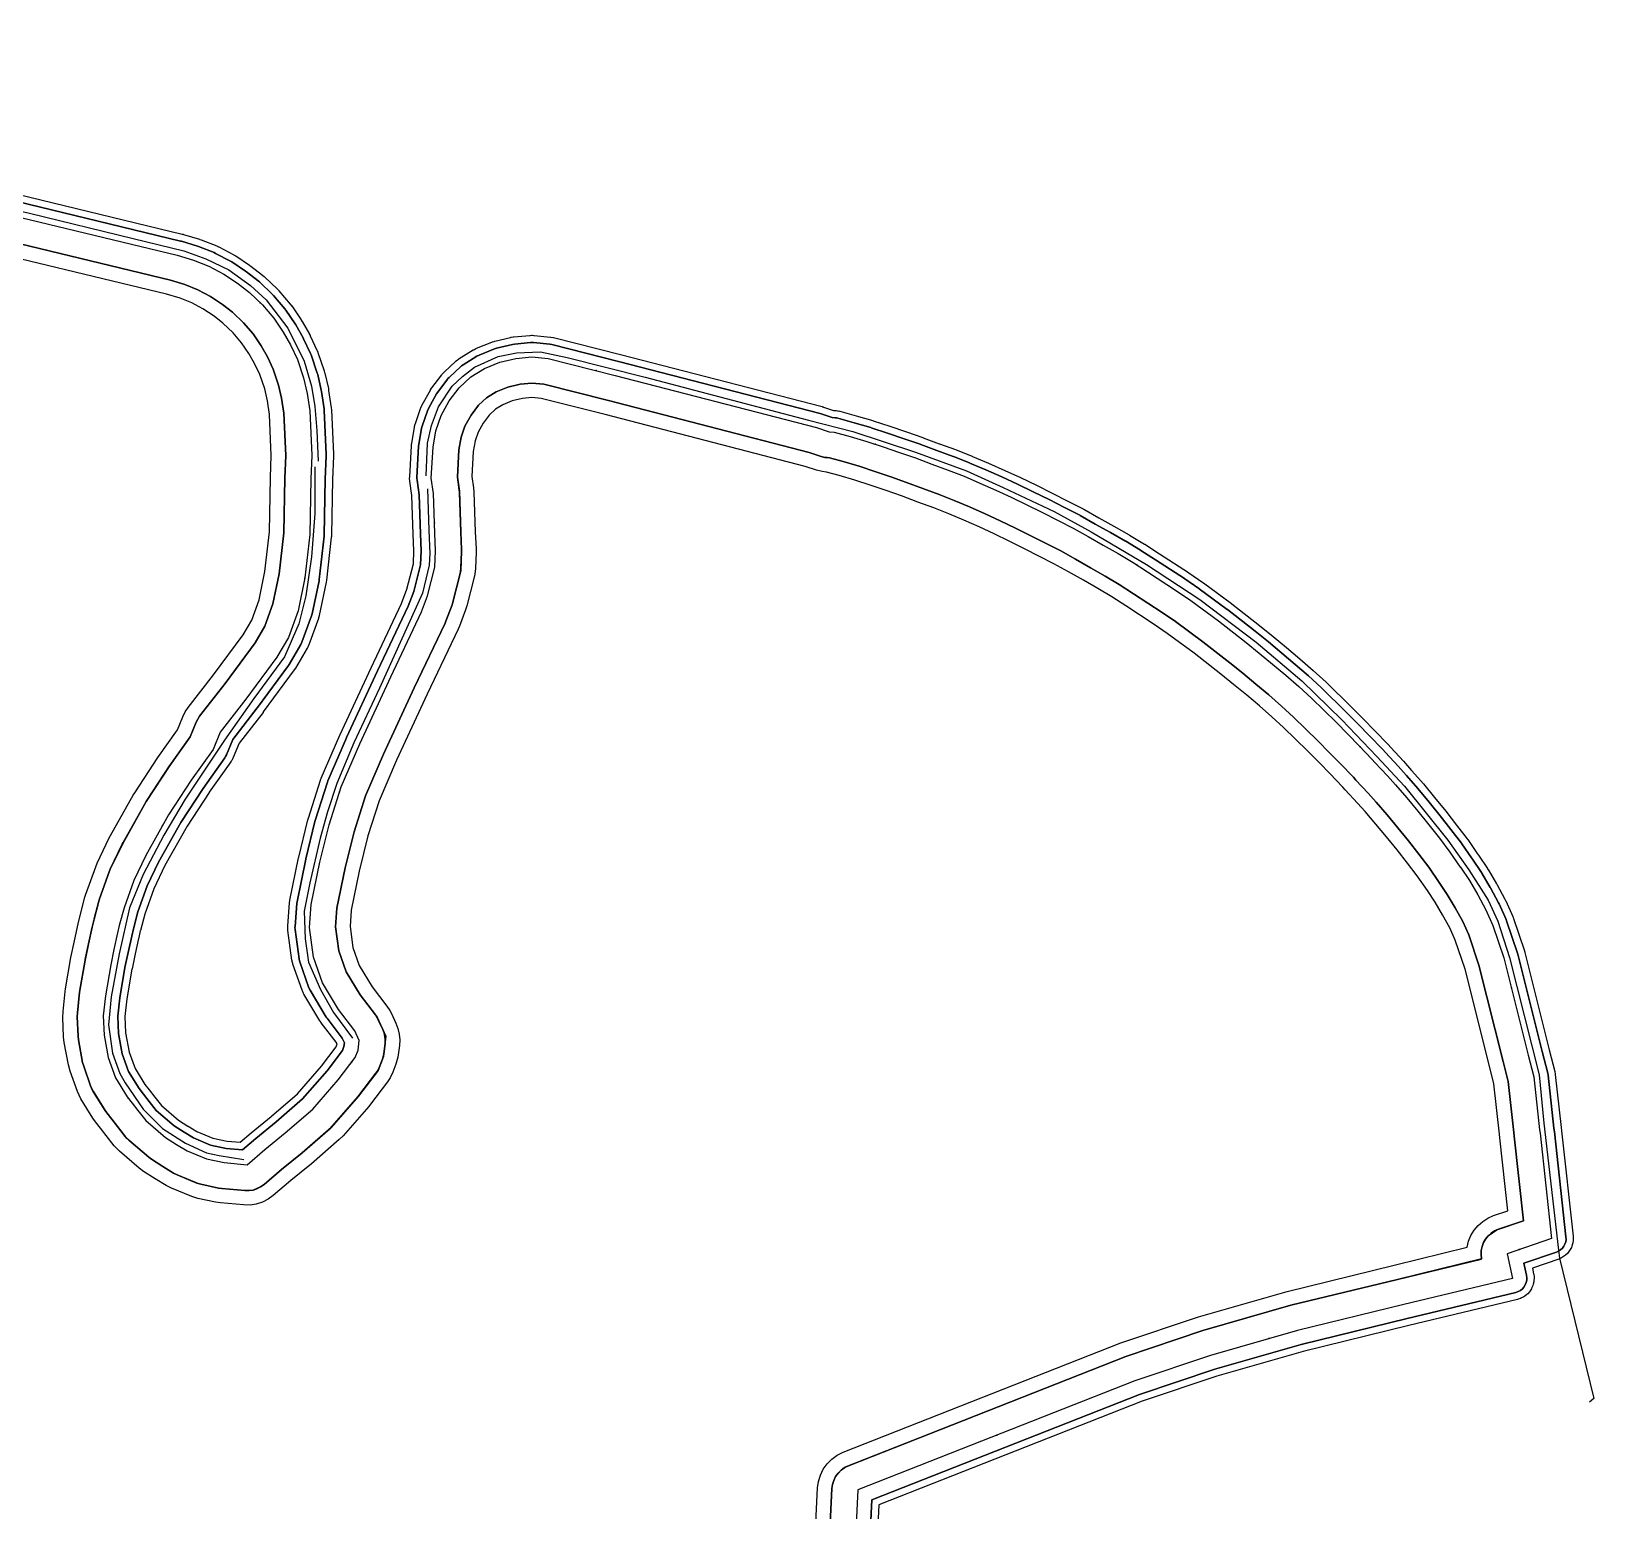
# Model space of a CAD drawing. Header units: inches. Extents: x 87989 to 118156, y 435697 to 451526.
# Drawn here: x 106030 to 106571, y 447984 to 448496 of the extents above; entities that cross this region are included whole.
import ezdxf

# ---------------------------------------------------------------- set-up
doc = ezdxf.new("R2010")
doc.units = ezdxf.units.IN
doc.header["$MEASUREMENT"] = 0
for name, color, linetype, true_color in [('As_waterkering_BWK', 7, 'Continuous', 0x7b8981), ('Beschermingszone_BWK', 7, 'Continuous', 0xcf890d), ('Grens_bebouwingsvrije_zone_BWK', 7, 'Continuous', 0x6789ae), ('Kernzone_BWK', 7, 'Continuous', 0xcb89af), ('Kunstwerken_BWK', 7, 'Continuous', 0xc78952), ('Referentiepunten_BWK', 7, 'Continuous', 0x178980)]:
    doc.layers.add(name, color=color, linetype=linetype, true_color=true_color)

msp = doc.modelspace()

# ---------------------------------------------------------------- linework, layer by layer
at = {"layer": 'As_waterkering_BWK'}
for points in [[(106006.8944, 448436.0666), (106080.2492, 448418.3822), (106085.8549, 448416.6833), (106091.2002, 448414.5814), (106096.3555, 448411.8426), (106101.1873, 448408.6204), (106105.2554, 448405.469), (106109.7952, 448401.122), (106113.7083, 448396.5509), (106116.9737, 448391.7457), (106119.5046, 448387.2728), (106121.861, 448382.2454), (106124.0391, 448375.8846), (106125.2803, 448370.4847), (106126.1467, 448364.4742), (106126.867, 448349.0592), (106126.5264, 448340.9201), (106126.1661, 448321.6234), (106124.469, 448306.6288), (106122.098, 448295.175), (106118.7714, 448286.0473), (106114.7532, 448279.2126), (106104.0438, 448264.6653), (106095.1438, 448253.2081), (106092.697, 448247.2593), (106085.1165, 448236.5765), (106077.2501, 448224.5806), (106069.365, 448210.554), (106065.2231, 448201.8815), (106061.8505, 448192.4432), (106060.2248, 448186.3204), (106059.6204, 448183.7111), (106058.3612, 448178.0127), (106057.2361, 448172.6238), (106055.3924, 448161.9648), (106054.6473, 448155.0492), (106054.9389, 448148.3017), (106056.3699, 448140.5315), (106058.8606, 448133.5058), (106062.9415, 448126.9522), (106064.6708, 448124.7566), (106066.6548, 448122.2377), (106069.3674, 448118.7752), (106076.2445, 448112.8889), (106080.0224, 448110.4477), (106083.6561, 448108.2427), (106090.3519, 448105.4861), (106096.4671, 448104.1748), (106104.5017, 448103.4561)], [(106104.5017, 448103.4561), (106110.6383, 448108.691), (106117.6982, 448114.4655), (106127.1706, 448122.7147), (106136.0321, 448132.8364), (106141.8908, 448140.5609), (106142.8959, 448143.1602), (106143.303, 448146.4808), (106141.727, 448149.8512), (106136.1214, 448157.1798), (106130.5608, 448166.3905), (106127.4294, 448175.3646), (106126.0353, 448185.5624), (106126.6397, 448193.5212), (106129.6555, 448208.2224), (106132.8263, 448221.1319), (106137.0248, 448234.34), (106143.4494, 448249.2233), (106154.1871, 448272.3424), (106164.8838, 448294.8451), (106166.9803, 448300.4734), (106169.5151, 448310.3816), (106169.7387, 448316.055), (106169.4834, 448322.0701), (106168.9782, 448335.837), (106168.242, 448341.1505), (106168.8435, 448351.9296), (106169.8152, 448357.5981), (106171.6082, 448362.8378), (106174.4561, 448367.9084), (106177.8316, 448372.4075), (106181.8799, 448376.1963), (106186.6624, 448379.1502), (106191.9878, 448381.2789), (106197.4751, 448382.6086), (106203.0714, 448383.1189), (106208.7433, 448382.5525), (106231.8557, 448376.75), (106301.6371, 448358.6681), (106306.0077, 448357.2302), (106307.6999, 448357.0905), (106313.2685, 448355.5314), (106318.9774, 448353.88), (106324.6412, 448352.036), (106330.3067, 448350.0944), (106335.905, 448348.1498), (106341.499, 448345.9935), (106347.1926, 448343.9677), (106352.7043, 448341.7999), (106358.19, 448339.4656), (106363.6897, 448337.0263), (106369.0453, 448334.5632), (106374.4477, 448331.9476), (106379.8939, 448329.253), (106385.2374, 448326.5558), (106390.453, 448323.8617), (106395.6649, 448320.9106), (106400.8977, 448317.9903), (106406.11, 448315.0289), (106411.2116, 448311.9249), (106416.2581, 448308.6998), (106426.257, 448302.1768), (106431.1638, 448298.8211), (106440.8047, 448291.7153), (106450.3323, 448284.3076), (106454.9106, 448280.5956), (106459.5417, 448276.7528), (106464.0874, 448272.909), (106468.5669, 448268.9861), (106472.9544, 448264.9918), (106481.4899, 448256.6276), (106485.6747, 448252.407), (106489.3971, 448248.6088), (106494.0434, 448243.7514), (106494.962, 448242.7617), (106499.2591, 448238.1103), (106502.0924, 448234.9725), (106506.0104, 448230.4299), (106509.8342, 448225.8129), (106513.6148, 448221.1671), (106517.2958, 448216.4795), (106520.9161, 448211.7253), (106524.4863, 448206.527), (106524.5457, 448206.5036), (106527.6495, 448201.8225), (106530.552, 448196.8903), (106533.4059, 448191.7348), (106535.8101, 448186.3266), (106539.6016, 448175.1245), (106548.0379, 448141.4373), (106549.9534, 448133.9159), (106551.9787, 448115.5437), (106552.1122, 448114.3327), (106556.1298, 448077.8891), (106540.6896, 448072.6209), (106542.5655, 448064.1092), (106504.9262, 448055.0238), (106468.1522, 448046.0827), (106438.0119, 448037.43), (106411.7799, 448028.6369), (106315.9539, 447990.858), (106314.9887, 447971.8307)]]:
    msp.add_lwpolyline(points, dxfattribs=at)
at = {"layer": 'Beschermingszone_BWK'}
for points in [[(106320.0644, 447973.1947), (106320.7843, 447987.3878), (106413.4926, 448023.9376), (106439.497, 448032.6544), (106469.4332, 448041.2485), (106506.1034, 448050.1644), (106543.7387, 448059.2488), (106544.5547, 448059.5219), (106545.3118, 448059.9309), (106545.9876, 448060.4637), (106546.562, 448061.1045), (106547.018, 448061.8342), (106547.3421, 448062.6314), (106547.5248, 448063.4723), (106547.5605, 448064.3321), (106547.4483, 448065.1853), (106546.5344, 448069.3322), (106557.7921, 448073.1738), (106558.556, 448073.5174), (106559.2517, 448073.9837), (106559.8599, 448074.5596), (106560.3633, 448075.2289), (106560.748, 448075.9729), (106561.0031, 448076.7706), (106561.1214, 448077.5998), (106561.0997, 448078.437), (106557.0821, 448114.8806), (106556.9486, 448116.0916), (106554.9233, 448134.4638), (106554.7987, 448135.1499), (106552.8857, 448142.6616), (106544.4518, 448176.3392), (106544.3377, 448176.7275), (106540.5461, 448187.9296), (106540.379, 448188.3577), (106537.9748, 448193.7658), (106537.7804, 448194.1563), (106534.9264, 448199.3119), (106534.8612, 448199.4262), (106531.9587, 448204.3583), (106531.8167, 448204.5855), (106528.7129, 448209.2667), (106528.3517, 448209.7417), (106525.0377, 448214.556), (106524.8941, 448214.7545), (106521.251, 448219.5381), (106517.5201, 448224.2891), (106513.6987, 448228.9855), (106509.829, 448233.6573), (106505.8786, 448238.2382), (106505.8034, 448238.3234), (106502.9509, 448241.4822), (106498.6306, 448246.1589), (106497.6823, 448247.1802), (106492.9892, 448252.0867), (106489.2355, 448255.917), (106485.015, 448260.1734), (106476.454, 448268.563), (106476.3204, 448268.6892), (106471.8969, 448272.7155), (106467.3487, 448276.6987), (106462.7524, 448280.5857), (106458.0815, 448284.4614), (106453.4413, 448288.2232), (106443.8737, 448295.6626), (106443.7712, 448295.7402), (106434.1304, 448302.846), (106433.9864, 448302.9482), (106429.0795, 448306.304), (106428.9889, 448306.3645), (106418.9703, 448312.9002), (106413.9041, 448316.138), (106413.8105, 448316.1964), (106408.7089, 448319.3003), (106408.58, 448319.3762), (106403.351, 448322.347), (106398.1151, 448325.2691), (106392.9166, 448328.2126), (106392.7477, 448328.304), (106387.5113, 448331.0087), (106382.1291, 448333.7255), (106376.6458, 448336.4385), (106371.1793, 448339.0847), (106365.7479, 448341.5829), (106360.1824, 448344.0513), (106354.662, 448346.4007), (106354.5344, 448346.4529), (106349.0227, 448348.6208), (106348.8686, 448348.6785), (106343.2365, 448350.6823), (106337.7034, 448352.8152), (106337.5456, 448352.8729), (106331.9375, 448354.8209), (106326.2256, 448356.7782), (106320.5253, 448358.6344), (106320.3668, 448358.6831), (106314.6372, 448360.3403), (106309.048, 448361.9054), (106308.5681, 448362.0146), (106308.1113, 448362.0736), (106307.0085, 448362.1646), (106303.1996, 448363.4177), (106302.8913, 448363.5082), (106233.0915, 448381.5949), (106209.9608, 448387.402), (106209.2401, 448387.5277), (106203.5682, 448388.0942), (106203.0714, 448388.1189), (106202.6173, 448388.0983), (106197.021, 448387.588), (106196.2975, 448387.468), (106190.8102, 448386.1382), (106190.132, 448385.9217), (106184.8066, 448383.7931), (106184.0349, 448383.4042), (106179.2524, 448380.4503), (106178.6659, 448380.0266), (106178.4633, 448379.8469), (106174.415, 448376.0581), (106174.0014, 448375.6215), (106173.8321, 448375.4082), (106170.4566, 448370.9091), (106170.0966, 448370.3569), (106167.2487, 448365.2862), (106166.8936, 448364.5022), (106165.0845, 448359.217), (106164.887, 448358.4428), (106163.9154, 448352.7743), (106163.8513, 448352.2082), (106163.2497, 448341.4291), (106163.242, 448341.1505), (106163.2893, 448340.4643), (106163.9909, 448335.401), (106164.4874, 448321.8724), (106164.7345, 448316.0475), (106164.5398, 448311.1077), (106162.2021, 448301.9699), (106160.2744, 448296.7948), (106149.6619, 448274.4688), (106138.9146, 448251.3295), (106138.8588, 448251.2049), (106132.4342, 448236.3216), (106132.2597, 448235.8547), (106128.0612, 448222.6466), (106127.9706, 448222.3246), (106124.7998, 448209.415), (106124.7575, 448209.2271), (106121.7417, 448194.526), (106121.654, 448193.8998), (106121.0497, 448185.941), (106121.0353, 448185.5624), (106121.0814, 448184.8852), (106122.4755, 448174.6874), (106122.5054, 448174.4963), (106122.7085, 448173.7173), (106125.8511, 448164.7118), (106126.2555, 448163.8484), (106131.8409, 448154.5956), (106132.15, 448154.142), (106137.4269, 448147.2432), (106138.1654, 448145.6638), (106138.0086, 448144.3847), (106137.4813, 448143.0212), (106132.1544, 448135.9979), (106123.6316, 448126.263), (106114.4728, 448118.2868), (106107.433, 448112.5281), (106102.8549, 448108.6234), (106097.2168, 448109.1277), (106091.8397, 448110.2808), (106085.9183, 448112.7185), (106082.6767, 448114.6855), (106079.2404, 448116.906), (106072.9966, 448122.2503), (106070.5868, 448125.3264), (106068.5988, 448127.8504), (106067.0401, 448129.8293), (106063.3919, 448135.6881), (106061.2152, 448141.8278), (106059.9192, 448148.8651), (106059.659, 448154.8884), (106060.3465, 448161.2702), (106062.1482, 448171.6865), (106063.2497, 448176.9623), (106064.497, 448182.6076), (106065.0778, 448185.1144), (106066.6293, 448190.9578), (106069.8453, 448199.9578), (106073.8051, 448208.249), (106081.5249, 448221.9816), (106089.2473, 448233.7579), (106096.7747, 448244.3657), (106097.0272, 448244.7593), (106097.3212, 448245.3573), (106099.5094, 448250.6776), (106107.9925, 448261.598), (106108.0704, 448261.701), (106118.7798, 448276.2483), (106119.0635, 448276.6785), (106123.0916, 448283.5303), (106123.4691, 448284.3352), (106126.7958, 448293.4629), (106126.9942, 448294.1615), (106129.3652, 448305.6153), (106129.4373, 448306.0665), (106131.1344, 448321.0611), (106131.1652, 448321.5301), (106131.5244, 448340.7689), (106131.8626, 448348.8501), (106131.8615, 448349.2926), (106131.1412, 448364.7076), (106131.0955, 448365.1876), (106130.2291, 448371.1981), (106130.1532, 448371.6047), (106128.9121, 448377.0046), (106128.7695, 448377.5043), (106126.5914, 448383.8652), (106126.3884, 448384.3675), (106124.0319, 448389.3948), (106123.8563, 448389.7351), (106121.3254, 448394.208), (106121.1092, 448394.556), (106117.8438, 448399.3612), (106117.5067, 448399.8025), (106113.5935, 448404.3736), (106113.2532, 448404.7334), (106108.7135, 448409.0804), (106108.3174, 448409.4218), (106104.2493, 448412.5732), (106103.9614, 448412.7803), (106099.1296, 448416.0025), (106098.7013, 448416.2582), (106093.546, 448418.997), (106093.03, 448419.2345), (106087.6847, 448421.3365), (106087.3051, 448421.4684), (106081.6994, 448423.1673), (106081.421, 448423.243), (106008.0662, 448440.9273)], [(106008.6522, 448443.3577), (106082.0069, 448425.6733), (106082.0768, 448425.6554), (106082.3551, 448425.5798), (106082.4245, 448425.5598), (106088.0302, 448423.8609), (106088.1258, 448423.8298), (106088.5054, 448423.6979), (106088.5996, 448423.663), (106093.9448, 448421.5611), (106094.0755, 448421.5054), (106094.5915, 448421.2678), (106094.7189, 448421.2047), (106099.8741, 448418.466), (106099.9828, 448418.4047), (106100.4111, 448418.149), (106100.5166, 448418.0824), (106105.3484, 448414.8602), (106105.4213, 448414.8097), (106105.7093, 448414.6026), (106105.7803, 448414.5495), (106109.8484, 448411.3981), (106109.9497, 448411.3154), (106110.3457, 448410.974), (106110.4425, 448410.8861), (106114.9822, 448406.5391), (106115.0695, 448406.4512), (106115.4098, 448406.0915), (106115.4926, 448405.9994), (106119.4058, 448401.4282), (106119.4932, 448401.3203), (106119.8303, 448400.879), (106119.9116, 448400.7663), (106123.1769, 448395.9612), (106123.2328, 448395.8753), (106123.449, 448395.5272), (106123.5012, 448395.4391), (106126.0321, 448390.9662), (106126.0777, 448390.882), (106126.2533, 448390.5418), (106126.2956, 448390.4559), (106128.652, 448385.4285), (106128.7062, 448385.3043), (106128.9092, 448384.8021), (106128.9565, 448384.6751), (106131.1347, 448378.3142), (106131.1736, 448378.1902), (106131.3162, 448377.6905), (106131.3485, 448377.5646), (106132.5897, 448372.1647), (106132.6108, 448372.0635), (106132.6867, 448371.6568), (106132.7035, 448371.5548), (106133.57, 448365.5443), (106133.5843, 448365.4245), (106133.63, 448364.9445), (106133.6385, 448364.8243), (106134.3588, 448349.4092), (106134.3615, 448349.2986), (106134.3626, 448348.8562), (106134.3604, 448348.7456), (106134.0234, 448340.6933), (106133.6648, 448321.4834), (106133.6598, 448321.366), (106133.629, 448320.897), (106133.6185, 448320.7799), (106131.9214, 448305.7853), (106131.906, 448305.6721), (106131.8339, 448305.2209), (106131.8133, 448305.1086), (106129.4423, 448293.6547), (106129.3991, 448293.4783), (106129.2006, 448292.7797), (106129.1446, 448292.6068), (106125.818, 448283.4791), (106125.7325, 448283.2736), (106125.355, 448282.4687), (106125.2468, 448282.2633), (106121.2186, 448275.4115), (106121.1505, 448275.3021), (106120.8667, 448274.8719), (106120.793, 448274.7662), (106110.074, 448260.2059), (106109.9766, 448260.0771), (106101.6922, 448249.4123), (106099.6332, 448244.4064), (106099.5647, 448244.2544), (106099.2707, 448243.6563), (106099.1314, 448243.4094), (106098.8789, 448243.0159), (106098.8135, 448242.9189), (106091.3386, 448232.3864), (106091.2868, 448232.3106), (106083.6623, 448220.6821), (106076.0251, 448207.0965), (106072.1565, 448198.996), (106069.0187, 448190.2151), (106067.5139, 448184.55), (106067.4947, 448184.4727), (106066.9608, 448182.173), (106066.9353, 448182.0557), (106066.8568, 448181.7502), (106065.694, 448176.4372), (106064.6124, 448171.2602), (106064.5962, 448171.1754), (106062.8235, 448160.9229), (106062.1648, 448154.808), (106062.4093, 448149.1468), (106063.6379, 448142.4759), (106065.6575, 448136.7792), (106069.0894, 448131.2678), (106070.5627, 448129.3973), (106072.5528, 448126.8707), (106074.8112, 448123.9879), (106080.7384, 448118.9146), (106083.9739, 448116.8232), (106084.0338, 448116.7857), (106087.0494, 448114.9564), (106092.5836, 448112.6781), (106097.5917, 448111.6042), (106102.0316, 448111.207), (106105.8303, 448114.4467), (106112.8305, 448120.1726), (106112.8895, 448120.2223), (106121.8621, 448128.0371), (106130.2156, 448137.5786), (106135.2766, 448144.2514), (106135.565, 448144.9969), (106135.5966, 448145.2553), (106135.2769, 448145.9392), (106130.1643, 448152.6231), (106130.0839, 448152.7344), (106129.7748, 448153.188), (106129.7006, 448153.3036), (106124.1152, 448162.5564), (106123.9915, 448162.788), (106123.5871, 448163.6514), (106123.4907, 448163.8881), (106120.3481, 448172.8936), (106120.2895, 448173.0864), (106120.0863, 448173.8654), (106120.0354, 448174.1099), (106120.002, 448174.3248), (106118.6045, 448184.5466), (106118.5872, 448184.7155), (106118.5411, 448185.3927), (106118.5371, 448185.6571), (106118.5515, 448186.0357), (106118.5569, 448186.1303), (106119.1612, 448194.0891), (106119.1781, 448194.2463), (106119.2658, 448194.8725), (106119.2927, 448195.0284), (106122.3135, 448209.7531), (106122.3664, 448209.9879), (106125.5428, 448222.9209), (106125.5641, 448223.0018), (106125.6547, 448223.3238), (106125.6787, 448223.4039), (106129.8772, 448236.612), (106129.9179, 448236.7298), (106130.0924, 448237.1968), (106130.1389, 448237.3124), (106136.5704, 448252.2113), (106136.6402, 448252.367), (106147.3992, 448275.532), (106157.9697, 448297.7696), (106159.813, 448302.7182), (106162.0522, 448311.4707), (106162.2324, 448316.0437), (106161.9893, 448321.7736), (106161.4972, 448335.1831), (106160.813, 448340.1212), (106160.7952, 448340.2923), (106160.7479, 448340.9786), (106160.743, 448341.2202), (106160.7507, 448341.4988), (106160.7536, 448341.5684), (106161.3552, 448352.3475), (106161.3672, 448352.4895), (106161.4313, 448353.0556), (106161.4513, 448353.1967), (106162.423, 448358.8652), (106162.4646, 448359.0607), (106162.662, 448359.8348), (106162.7192, 448360.0266), (106164.5283, 448365.3118), (106164.6163, 448365.5337), (106164.9714, 448366.3177), (106165.069, 448366.5105), (106167.9169, 448371.5811), (106168.0023, 448371.7221), (106168.3623, 448372.2743), (106168.4568, 448372.4094), (106171.8324, 448376.9085), (106171.874, 448376.9624), (106172.0432, 448377.1757), (106172.1864, 448377.3407), (106172.6, 448377.7774), (106172.7067, 448377.8834), (106176.7549, 448381.6722), (106176.805, 448381.7178), (106177.0077, 448381.8974), (106177.2017, 448382.0529), (106177.7882, 448382.4767), (106177.9387, 448382.5773), (106182.7212, 448385.5312), (106182.9099, 448385.6368), (106183.6816, 448386.0256), (106183.8787, 448386.1145), (106189.204, 448388.2431), (106189.3717, 448388.3033), (106190.0499, 448388.5198), (106190.2214, 448388.5679), (106195.7087, 448389.8977), (106195.8885, 448389.9343), (106196.612, 448390.0543), (106196.794, 448390.0776), (106202.3903, 448390.5879), (106202.5037, 448390.5957), (106202.9577, 448390.6163), (106203.1957, 448390.6158), (106203.6926, 448390.5911), (106203.8167, 448390.5818), (106209.4886, 448390.0154), (106209.6699, 448389.9905), (106210.3905, 448389.8648), (106210.5695, 448389.8267), (106233.7094, 448384.0173), (106303.5184, 448365.9283), (106303.5958, 448365.9069), (106303.9041, 448365.8163), (106303.9808, 448365.7925), (106307.5089, 448364.6318), (106308.3171, 448364.5651), (106308.4316, 448364.553), (106308.8884, 448364.494), (106309.1229, 448364.4522), (106309.6027, 448364.343), (106309.722, 448364.3128), (106315.3216, 448362.7448), (106321.0813, 448361.0787), (106321.2795, 448361.0178), (106327.0179, 448359.1493), (106332.7528, 448357.1842), (106338.3857, 448355.2275), (106338.5829, 448355.1552), (106344.0747, 448353.0381), (106344.1358, 448353.0154), (106349.7259, 448351.0268), (106349.9186, 448350.9547), (106355.4655, 448348.773), (106355.625, 448348.7077), (106361.1787, 448346.3441), (106366.777, 448343.8612), (106372.2463, 448341.3454), (106377.7448, 448338.684), (106383.2467, 448335.9618), (106388.6482, 448333.2352), (106393.9162, 448330.514), (106394.1274, 448330.3997), (106399.3401, 448327.4483), (106404.5776, 448324.5254), (106409.8311, 448321.5405), (106409.9923, 448321.4457), (106415.1217, 448318.3249), (106415.2387, 448318.2519), (106420.3264, 448315.0004), (106430.3662, 448308.4509), (106430.4795, 448308.3752), (106435.4157, 448304.9992), (106435.5957, 448304.8714), (106445.2674, 448297.743), (106445.3955, 448297.646), (106454.9957, 448290.181), (106459.6669, 448286.3944), (106464.3577, 448282.5021), (106468.9794, 448278.5935), (106473.5619, 448274.5803), (106478.0201, 448270.5223), (106478.1872, 448270.3645), (106486.7775, 448261.9463), (106491.0158, 448257.6721), (106494.7853, 448253.8256), (106499.5015, 448248.8948), (106500.4648, 448247.8577), (106504.7968, 448243.1681), (106507.6683, 448239.9883), (106507.7624, 448239.8816), (106511.7382, 448235.271), (106515.6309, 448230.5718), (106519.4727, 448225.85), (106523.2286, 448221.0675), (106526.9013, 448216.2446), (106527.0801, 448215.9975), (106530.3776, 448211.2078), (106530.7031, 448210.7797), (106530.7965, 448210.6482), (106533.9003, 448205.967), (106533.9366, 448205.9107), (106534.0786, 448205.6836), (106534.1133, 448205.6263), (106537.024, 448200.6799), (106537.1056, 448200.537), (106539.9676, 448195.3671), (106540.0184, 448195.2706), (106540.2128, 448194.8801), (106540.2593, 448194.7814), (106542.6634, 448189.3733), (106542.7077, 448189.2672), (106542.8748, 448188.8391), (106542.9142, 448188.7311), (106546.7057, 448177.529), (106546.7362, 448177.4325), (106546.8504, 448177.0442), (106546.8769, 448176.9465), (106555.3096, 448143.2737), (106557.2214, 448135.7668), (106557.2585, 448135.5964), (106557.383, 448134.9103), (106557.4082, 448134.7377), (106559.4336, 448116.3656), (106559.5671, 448115.1546), (106563.5846, 448078.711), (106563.5988, 448078.5019), (106563.6206, 448077.6647), (106563.5964, 448077.2466), (106563.478, 448076.4174), (106563.3843, 448076.0092), (106563.1293, 448075.2115), (106562.9687, 448074.8246), (106562.5841, 448074.0806), (106562.3612, 448073.726), (106561.8577, 448073.0567), (106561.5788, 448072.7443), (106560.9707, 448072.1684), (106560.6435, 448071.9069), (106559.9478, 448071.4407), (106559.5815, 448071.2375), (106558.8177, 448070.8939), (106558.5995, 448070.8078), (106549.4568, 448067.6879), (106549.8897, 448065.7233), (106549.927, 448065.5112), (106550.0392, 448064.6581), (106550.0584, 448064.2282), (106550.0226, 448063.3684), (106549.9678, 448062.9417), (106549.7852, 448062.1008), (106549.658, 448061.6897), (106549.3339, 448060.8926), (106549.1381, 448060.5094), (106548.6821, 448059.7797), (106548.4235, 448059.4358), (106547.8491, 448058.795), (106547.5354, 448058.5005), (106546.8597, 448057.9677), (106546.5001, 448057.7314), (106545.743, 448057.3224), (106545.3483, 448057.1512), (106544.5322, 448056.878), (106544.3253, 448056.8186), (106506.692, 448047.7347), (106470.0737, 448038.8314), (106440.2395, 448030.2666), (106414.3489, 448021.5879), (106323.1995, 447985.6528), (106322.6022, 447973.8768)], [(106300.9977, 447972.1853), (106301.9719, 447991.5673), (106302.2738, 447993.8338), (106302.9407, 447996.0211), (106303.9547, 447998.0705), (106305.2889, 447999.9276), (106306.9075, 448001.5427), (106308.7674, 448002.8728), (106310.8191, 448003.8824), (106406.9878, 448041.7862), (106433.8556, 448050.7953), (106464.5668, 448059.6128), (106501.6299, 448068.6302), (106526.8879, 448074.8878), (106527.389, 448076.9639), (106528.2011, 448078.9391), (106529.3051, 448080.7673), (106530.6753, 448082.4055), (106532.2796, 448083.8153), (106534.0802, 448084.9637), (106536.035, 448085.8238), (106540.9839, 448087.5139), (106538.1965, 448112.7987), (106538.063, 448114.0097), (106536.1449, 448131.4091), (106534.4641, 448138.0092), (106526.1588, 448171.1734), (106522.7556, 448181.2282), (106520.8613, 448185.4892), (106518.3927, 448189.9487), (106515.774, 448194.3986), (106513.1087, 448198.387), (106509.57, 448203.5166), (106506.2207, 448207.9149), (106502.6791, 448212.4249), (106499.0136, 448216.9298), (106495.3175, 448221.3921), (106491.5949, 448225.7081), (106488.9219, 448228.669), (106484.6899, 448233.2495), (106483.8539, 448234.15), (106479.3389, 448238.8702), (106475.7045, 448242.5787), (106471.6192, 448246.6989), (106463.3395, 448254.8124), (106459.2419, 448258.5427), (106454.9551, 448262.2969), (106450.5519, 448266.0207), (106446.0321, 448269.7713), (106441.6263, 448273.3429), (106432.3535, 448280.5524), (106423.0566, 448287.4047), (106418.4798, 448290.5347), (106408.6639, 448296.9387), (106403.8027, 448300.0449), (106399.012, 448302.9598), (106394.0284, 448305.7915), (106388.8046, 448308.7067), (106383.789, 448311.5465), (106378.8706, 448314.0874), (106373.6354, 448316.7299), (106368.2931, 448319.3732), (106363.0696, 448321.9019), (106357.9265, 448324.2672), (106352.6107, 448326.6249), (106347.4003, 448328.8421), (106342.2826, 448330.8549), (106336.6349, 448332.8669), (106331.0891, 448335.002), (106325.7404, 448336.86), (106320.2045, 448338.7572), (106314.8641, 448340.4959), (106309.436, 448342.0663), (106305.0348, 448343.2629), (106303.5766, 448343.4429), (106301.6327, 448343.9314), (106297.6896, 448345.2286), (106228.3953, 448363.1845), (106206.3303, 448368.7238), (106203.0109, 448369.0553), (106199.7717, 448368.76), (106196.2561, 448367.908), (106192.9862, 448366.601), (106190.4259, 448365.0196), (106188.2939, 448363.0243), (106186.2097, 448360.2463), (106184.4404, 448357.0961), (106183.4244, 448354.127), (106182.7773, 448350.3518), (106182.2959, 448341.7266), (106182.8457, 448337.7584), (106182.9688, 448336.3504), (106183.4724, 448322.6235), (106183.7261, 448316.6485), (106183.7278, 448315.5038), (106183.5043, 448309.8303), (106183.3024, 448307.9505), (106183.0783, 448306.9116), (106180.5434, 448297.0035), (106180.0996, 448295.5865), (106178.0031, 448289.9582), (106177.5279, 448288.8348), (106166.8579, 448266.3886), (106156.2272, 448243.4993), (106150.1553, 448229.433), (106146.3104, 448217.3374), (106143.3157, 448205.1448), (106140.5323, 448191.5768), (106140.1077, 448185.9852), (106141.1103, 448178.6515), (106143.2991, 448172.3786), (106147.7088, 448165.0742), (106152.847, 448158.3569), (106153.8514, 448156.8512), (106154.4091, 448155.7813), (106155.9851, 448152.4109), (106156.6879, 448150.5852), (106157.1293, 448148.6794), (106157.3008, 448146.7307), (106157.199, 448144.7771), (106156.7919, 448141.4565), (106156.6832, 448140.7291), (106156.0026, 448138.2414), (106154.9485, 448135.5115), (106154.0151, 448133.5609), (106153.0453, 448132.1006), (106147.1866, 448124.3761), (106146.5656, 448123.6144), (106137.7041, 448113.4927), (106136.3649, 448112.157), (106126.7272, 448103.7682), (106119.6141, 448097.946), (106113.5443, 448092.7683), (106111.7466, 448091.4765), (106109.7678, 448090.4842), (106107.6573, 448089.8163), (106105.4679, 448089.4894), (106103.2543, 448089.5118), (106095.2197, 448090.2305), (106093.5318, 448090.486), (106087.4165, 448091.7973), (106085.2929, 448092.4354), (106078.3265, 448095.2968), (106076.3933, 448096.2739), (106072.5919, 448098.5839), (106068.6463, 448101.1302), (106067.1408, 448102.2529), (106060.2637, 448108.1393), (106058.4946, 448109.9588), (106055.6453, 448113.5896), (106053.6727, 448116.0941), (106051.9433, 448118.2897), (106051.0573, 448119.5519), (106046.8563, 448126.3057), (106045.6851, 448128.7727), (106043.1745, 448135.8535), (106042.6014, 448137.9958), (106041.1704, 448145.766), (106040.9519, 448147.6974), (106040.6604, 448154.4449), (106040.7279, 448156.5487), (106041.4729, 448163.4644), (106041.5972, 448164.3511), (106043.4863, 448175.2475), (106044.6738, 448180.9536), (106045.9658, 448186.8011), (106046.6398, 448189.6964), (106048.3193, 448196.0359), (106048.6669, 448197.1541), (106052.0395, 448206.5924), (106052.5899, 448207.9149), (106056.7317, 448216.5874), (106057.1611, 448217.4145), (106065.0462, 448231.4411), (106065.5428, 448232.2578), (106073.5541, 448244.466), (106080.3563, 448254.0601), (106082.1963, 448258.5336), (106083.0195, 448260.2081), (106084.0877, 448261.7966), (106092.8767, 448273.1109), (106103.0505, 448286.9307), (106106.0552, 448292.0414), (106108.5953, 448299.0111), (106110.6298, 448308.8396), (106112.1808, 448322.5434), (106112.5337, 448341.3434), (106112.8533, 448349.0251), (106112.1935, 448363.1457), (106111.5062, 448367.9135), (106110.5581, 448372.0384), (106108.8621, 448376.9914), (106107.0557, 448380.8453), (106105.0717, 448384.3517), (106102.5666, 448388.038), (106099.6113, 448391.4903), (106096.1023, 448394.8503), (106093.0065, 448397.2485), (106089.1698, 448399.8071), (106085.3355, 448401.844), (106081.2556, 448403.4484), (106076.5753, 448404.8668), (106003.6133, 448422.4565)], [(106004.7851, 448427.3173), (106077.8874, 448409.6938), (106082.8982, 448408.1751), (106087.43, 448406.3931), (106091.7361, 448404.1055), (106095.9282, 448401.3099), (106099.3713, 448398.6427), (106103.2484, 448394.9302), (106106.5458, 448391.0783), (106109.3224, 448386.9924), (106111.5017, 448383.1408), (106113.5046, 448378.8678), (106115.3728, 448373.412), (106116.4255, 448368.8318), (106117.1768, 448363.6201), (106117.8582, 448349.0373), (106117.5311, 448341.1922), (106117.1756, 448322.2148), (106115.5724, 448308.05), (106113.4177, 448297.6411), (106110.5967, 448289.9007), (106107.2301, 448284.1742), (106096.865, 448270.0946), (106088.0363, 448258.7293), (106087.3496, 448257.7081), (106086.8204, 448256.6316), (106084.7637, 448251.6312), (106077.6835, 448241.6483), (106069.5643, 448229.2534), (106061.3816, 448214.6985), (106057.1018, 448205.7601), (106056.7479, 448204.9099), (106053.3753, 448195.4716), (106053.1519, 448194.7528), (106051.4916, 448188.4907), (106050.8425, 448185.6976), (106049.5622, 448179.9033), (106048.3969, 448174.3104), (106046.4841, 448163.2138), (106045.6991, 448156.0132), (106045.6557, 448154.6607), (106045.9472, 448147.9132), (106046.0877, 448146.6716), (106047.5187, 448138.9014), (106047.8872, 448137.5242), (106050.3906, 448130.4631), (106051.1435, 448128.8772), (106055.3017, 448122.1949), (106055.8713, 448121.3834), (106057.6006, 448119.1878), (106059.5773, 448116.6782), (106062.3778, 448113.1075), (106063.515, 448111.9378), (106070.3921, 448106.0515), (106071.3599, 448105.3297), (106075.2457, 448102.821), (106078.9872, 448100.5485), (106080.23, 448099.9203), (106087.0997, 448097.0964), (106088.4649, 448096.6862), (106094.5801, 448095.3749), (106095.6652, 448095.2106), (106103.6998, 448094.4919), (106105.1228, 448094.4775), (106106.5303, 448094.6877), (106107.8871, 448095.117), (106109.1592, 448095.7549), (106110.3148, 448096.5854), (106116.4084, 448101.7835), (106123.5025, 448107.5887), (106133.0812, 448115.9276), (106133.9421, 448116.7863), (106142.8036, 448126.908), (106143.2028, 448127.3977), (106149.0615, 448135.1221), (106149.685, 448136.0609), (106150.285, 448137.3148), (106151.3217, 448139.9981), (106151.7941, 448141.8312), (106152.2362, 448145.3856), (106152.3016, 448146.6414), (106152.1914, 448147.8942), (106151.9076, 448149.1193), (106151.4558, 448150.293), (106149.8798, 448153.6634), (106149.5213, 448154.3512), (106148.8756, 448155.3192), (106143.5705, 448162.2548), (106138.7497, 448170.24), (106136.2243, 448177.4776), (106135.0819, 448185.8342), (106135.5707, 448192.2712), (106138.437, 448206.2439), (106141.4947, 448218.6926), (106145.4658, 448231.1855), (106151.6637, 448245.5436), (106162.3326, 448268.515), (106173.0122, 448290.9813), (106173.3176, 448291.7035), (106175.4141, 448297.3318), (106175.6995, 448298.2427), (106178.2343, 448308.1509), (106178.3784, 448308.8187), (106178.5081, 448310.0272), (106178.7317, 448315.7007), (106178.7306, 448316.4366), (106178.4764, 448322.4259), (106177.9722, 448336.167), (106177.8931, 448337.0722), (106177.2767, 448341.5209), (106177.8009, 448350.9153), (106178.5639, 448355.3667), (106179.8575, 448359.1467), (106182.012, 448362.9828), (106184.5574, 448366.3754), (106187.3738, 448369.0113), (106190.7277, 448371.0829), (106194.7317, 448372.6833), (106198.9515, 448373.7059), (106203.0325, 448374.078), (106207.1921, 448373.6626), (106229.6311, 448368.0294), (106299.0994, 448350.0284), (106303.1952, 448348.681), (106304.4449, 448348.367), (106305.267, 448348.2608), (106306.1018, 448348.1918), (106310.8048, 448346.8752), (106316.3331, 448345.2759), (106321.789, 448343.4996), (106327.3712, 448341.5866), (106332.8091, 448339.6977), (106338.3721, 448337.5549), (106344.0362, 448335.5381), (106349.2946, 448333.4699), (106354.6033, 448331.2109), (106359.9849, 448328.8244), (106365.2038, 448326.4238), (106370.4912, 448323.864), (106375.8706, 448321.2024), (106381.1445, 448318.5404), (106386.169, 448315.9448), (106391.2547, 448313.0652), (106396.4817, 448310.1482), (106401.547, 448307.2702), (106406.4487, 448304.2878), (106411.3761, 448301.1391), (106421.2574, 448294.6926), (106425.952, 448291.482), (106435.3718, 448284.5392), (106444.7355, 448277.2588), (106449.203, 448273.6371), (106453.7625, 448269.8536), (106458.2166, 448266.087), (106462.5723, 448262.2725), (106466.7734, 448258.4479), (106475.1448, 448250.2452), (106479.2653, 448246.0888), (106482.9314, 448242.3485), (106487.493, 448237.5791), (106488.3585, 448236.6467), (106492.6138, 448232.0409), (106495.344, 448229.0168), (106499.1364, 448224.6199), (106502.8781, 448220.1023), (106506.5847, 448215.5471), (106510.1765, 448210.974), (106513.6222, 448206.4483), (106517.2334, 448201.2136), (106520.0153, 448197.05), (106522.7353, 448192.4278), (106525.3415, 448187.7198), (106527.4179, 448183.0491), (106530.9598, 448172.5845), (106539.3119, 448139.2335), (106541.0765, 448132.3044), (106543.0329, 448114.5575), (106543.1664, 448113.3465), (106546.3932, 448084.0765), (106537.6974, 448081.1085), (106536.3994, 448080.5324), (106535.2082, 448079.7592), (106534.1535, 448078.8082), (106533.2617, 448077.703), (106532.5549, 448076.4712), (106532.0508, 448075.1436), (106531.7619, 448073.7532), (106531.6955, 448072.3346), (106531.8531, 448070.9232), (106502.8072, 448063.7708), (106465.8473, 448054.7806), (106435.34, 448046.0219), (106408.6993, 448037.09), (106312.653, 447999.2308), (106311.334, 447998.5818), (106310.1383, 447997.7268), (106309.0978, 447996.6885), (106308.2401, 447995.4946), (106307.5883, 447994.1771), (106307.1596, 447992.7711), (106306.9655, 447991.314), (106305.9945, 447972.0587)]]:
    msp.add_lwpolyline(points, dxfattribs=at)
at = {"layer": 'Grens_bebouwingsvrije_zone_BWK'}
msp.add_lwpolyline([(106305.9427, 447971.1512), (106306.9896, 447991.7893), (106307.5883, 447994.1771), (106308.2401, 447995.4946), (106310.1383, 447997.7268), (106311.9076, 447998.937), (106408.6972, 448037.0957), (106435.3387, 448046.0261), (106465.8463, 448054.7843), (106502.8072, 448063.7708), (106531.8776, 448070.7878), (106531.7619, 448073.7532), (106532.5549, 448076.4712), (106534.1535, 448078.8082), (106537.215, 448080.9449), (106546.3932, 448084.0765), (106543.1664, 448113.3465), (106543.0329, 448114.5575), (106541.0765, 448132.3044), (106539.3118, 448139.2335), (106530.9598, 448172.5845), (106527.4179, 448183.0491), (106525.3415, 448187.7198), (106522.7353, 448192.4278), (106520.0153, 448197.05), (106518.6087, 448199.1714), (106518.6242, 448199.1652), (106513.6222, 448206.4483), (106510.1761, 448210.9737), (106506.5847, 448215.5471), (106502.8779, 448220.1022), (106499.1364, 448224.6199), (106495.344, 448229.0168), (106492.6136, 448232.0407), (106488.3585, 448236.6467), (106487.493, 448237.5791), (106482.9311, 448242.3483), (106479.2652, 448246.0888), (106475.1445, 448250.2448), (106466.7734, 448258.4479), (106462.5723, 448262.2725), (106458.2166, 448266.087), (106453.7624, 448269.8534), (106449.2028, 448273.6369), (106444.7355, 448277.2588), (106435.3718, 448284.5392), (106425.952, 448291.482), (106421.2574, 448294.6926), (106411.376, 448301.1389), (106406.4487, 448304.2878), (106401.547, 448307.2702), (106396.4816, 448310.1481), (106391.2547, 448313.0652), (106386.169, 448315.9448), (106381.1444, 448318.5402), (106375.8705, 448321.2023), (106370.4911, 448323.8639), (106365.2038, 448326.4238), (106359.9848, 448328.824), (106354.6033, 448331.2109), (106349.2946, 448333.4699), (106344.0362, 448335.5381), (106338.3715, 448337.5535), (106332.8091, 448339.6977), (106327.3712, 448341.5865), (106321.789, 448343.4996), (106316.3331, 448345.2759), (106310.8047, 448346.8751), (106306.1018, 448348.1918), (106304.2063, 448348.3484), (106299.0994, 448350.0284), (106229.6311, 448368.0292), (106207.1921, 448373.6626), (106203.0325, 448374.078), (106198.9515, 448373.7059), (106194.7317, 448372.6833), (106190.7277, 448371.0829), (106187.3738, 448369.0113), (106184.5574, 448366.3754), (106182.012, 448362.9828), (106179.8575, 448359.1467), (106178.5639, 448355.3667), (106177.8009, 448350.9153), (106177.2767, 448341.5209), (106177.9555, 448336.6216), (106178.4764, 448322.4259), (106178.7462, 448316.0686), (106178.4706, 448309.0745), (106175.581, 448297.7797), (106173.1806, 448291.3358), (106162.3328, 448268.5149), (106151.6637, 448245.5436), (106145.4658, 448231.1855), (106141.4947, 448218.6926), (106138.437, 448206.2439), (106135.5707, 448192.2712), (106135.0819, 448185.8342), (106136.2243, 448177.4776), (106138.7497, 448170.24), (106143.5705, 448162.2548), (106149.4673, 448154.5456), (106152.5507, 448147.9513), (106151.6931, 448140.9561), (106149.8277, 448136.1323), (106143.0118, 448127.1458), (106133.5408, 448116.3278), (106123.5039, 448107.587), (106116.4084, 448101.7835), (106110.3428, 448096.609), (106109.1592, 448095.7549), (106106.5303, 448094.6877), (106103.6998, 448094.4919), (106095.6652, 448095.2106), (106094.5801, 448095.3749), (106088.4649, 448096.6862), (106087.6846, 448096.8905), (106086.9257, 448097.1638), (106080.23, 448099.9203), (106078.9872, 448100.5485), (106075.2447, 448102.8194), (106071.3599, 448105.3297), (106070.3921, 448106.0515), (106063.515, 448111.9378), (106062.8668, 448112.5508), (106062.2826, 448113.2249), (106059.5773, 448116.6782), (106057.6006, 448119.1878), (106055.8713, 448121.3834), (106055.3017, 448122.1949), (106051.2207, 448128.7485), (106050.752, 448129.6007), (106050.3779, 448130.4985), (106047.8872, 448137.5242), (106047.5187, 448138.9014), (106046.0877, 448146.6716), (106045.9472, 448147.9132), (106045.6557, 448154.6607), (106045.6991, 448156.0132), (106046.4441, 448162.9288), (106046.5241, 448163.4989), (106048.3678, 448174.1578), (106048.4261, 448174.4631), (106049.5619, 448179.9034), (106050.8422, 448185.6976), (106051.4569, 448188.3513), (106051.5262, 448188.63), (106053.1519, 448194.7528), (106053.3753, 448195.4716), (106056.7479, 448204.9099), (106057.1018, 448205.7601), (106061.2436, 448214.4326), (106061.5196, 448214.9643), (106069.4047, 448228.9909), (106069.7239, 448229.5159), (106077.5903, 448241.5118), (106077.7767, 448241.7849), (106084.7637, 448251.6312), (106086.8204, 448256.6316), (106087.3574, 448257.7216), (106088.0363, 448258.7293), (106096.865, 448270.0946), (106107.2301, 448284.1742), (106110.5967, 448289.9007), (106113.4177, 448297.6411), (106115.5724, 448308.05), (106117.1756, 448322.2148), (106117.5299, 448341.1923), (106117.8582, 448349.0373), (106117.1768, 448363.6201), (106116.4255, 448368.8318), (106115.3728, 448373.412), (106113.5046, 448378.8678), (106111.5017, 448383.1408), (106109.3224, 448386.9924), (106106.5458, 448391.0783), (106103.2484, 448394.9302), (106099.3713, 448398.6427), (106095.9282, 448401.3099), (106091.7361, 448404.1055), (106087.43, 448406.3931), (106082.8982, 448408.1751), (106077.8874, 448409.6938), (106004.7851, 448427.3173)], dxfattribs=at)
at = {"layer": 'Kernzone_BWK'}
for points in [[(106008.0662, 448440.9273), (106081.421, 448423.243), (106081.6994, 448423.1673), (106087.3051, 448421.4684), (106087.6847, 448421.3365), (106093.03, 448419.2345), (106093.546, 448418.997), (106098.7013, 448416.2582), (106099.1296, 448416.0025), (106103.9614, 448412.7803), (106104.2493, 448412.5732), (106108.3174, 448409.4218), (106108.7135, 448409.0804), (106113.2532, 448404.7334), (106113.5935, 448404.3736), (106117.5067, 448399.8025), (106117.8438, 448399.3612), (106121.1092, 448394.556), (106121.3254, 448394.208), (106123.8563, 448389.7351), (106124.0319, 448389.3948), (106126.3884, 448384.3675), (106126.5914, 448383.8652), (106128.7695, 448377.5043), (106128.9121, 448377.0046), (106130.1532, 448371.6047), (106130.2291, 448371.1981), (106131.0955, 448365.1876), (106131.1412, 448364.7076), (106131.8615, 448349.2926), (106131.8626, 448348.8501), (106131.5244, 448340.7689), (106131.1652, 448321.5301), (106131.1344, 448321.0611), (106129.4373, 448306.0665), (106129.3652, 448305.6153), (106126.9942, 448294.1615), (106126.7958, 448293.4629), (106123.4691, 448284.3352), (106123.0916, 448283.5303), (106119.0635, 448276.6785), (106118.7798, 448276.2483), (106108.0704, 448261.701), (106107.9925, 448261.598), (106099.5094, 448250.6776), (106097.3212, 448245.3573), (106097.0272, 448244.7593), (106096.7747, 448244.3657), (106089.2473, 448233.7579), (106081.5249, 448221.9816), (106073.8051, 448208.249), (106069.8453, 448199.9578), (106066.6293, 448190.9578), (106065.0778, 448185.1144), (106064.497, 448182.6076), (106063.2497, 448176.9623), (106062.1482, 448171.6865), (106060.3465, 448161.2702), (106059.659, 448154.8884), (106059.9192, 448148.8651), (106061.2152, 448141.8278), (106063.3919, 448135.6881), (106067.0401, 448129.8293), (106068.5988, 448127.8504), (106070.5868, 448125.3264), (106072.9966, 448122.2503), (106079.2404, 448116.906), (106082.6767, 448114.6855), (106085.9183, 448112.7185), (106091.8397, 448110.2808), (106097.2168, 448109.1277), (106102.8549, 448108.6234), (106107.433, 448112.5281), (106114.4728, 448118.2868), (106123.6316, 448126.263), (106132.1544, 448135.9979), (106137.4813, 448143.0212), (106138.0086, 448144.3847), (106138.1654, 448145.6638), (106137.4269, 448147.2432), (106132.15, 448154.142), (106131.8409, 448154.5956), (106126.2555, 448163.8484), (106125.8511, 448164.7118), (106122.7085, 448173.7173), (106122.5054, 448174.4963), (106122.4755, 448174.6874), (106121.0814, 448184.8852), (106121.0353, 448185.5624), (106121.0497, 448185.941), (106121.654, 448193.8998), (106121.7417, 448194.526), (106124.7575, 448209.2271), (106124.7998, 448209.415), (106127.9706, 448222.3246), (106128.0612, 448222.6466), (106132.2597, 448235.8547), (106132.4342, 448236.3216), (106138.8588, 448251.2049), (106138.9146, 448251.3295), (106149.6619, 448274.4688), (106160.2744, 448296.7948), (106162.2021, 448301.9699), (106164.5398, 448311.1077), (106164.7345, 448316.0475), (106164.4874, 448321.8724), (106163.9909, 448335.401), (106163.2893, 448340.4643), (106163.242, 448341.1505), (106163.2497, 448341.4291), (106163.8513, 448352.2082), (106163.9154, 448352.7743), (106164.887, 448358.4428), (106165.0845, 448359.217), (106166.8936, 448364.5022), (106167.2487, 448365.2862), (106170.0966, 448370.3569), (106170.4566, 448370.9091), (106173.8321, 448375.4082), (106174.0014, 448375.6215), (106174.415, 448376.0581), (106178.4633, 448379.8469), (106178.6659, 448380.0266), (106179.2524, 448380.4503), (106184.0349, 448383.4042), (106184.8066, 448383.7931), (106190.132, 448385.9217), (106190.8102, 448386.1382), (106196.2975, 448387.468), (106197.021, 448387.588), (106202.6173, 448388.0983), (106203.0714, 448388.1189), (106203.5682, 448388.0942), (106209.2401, 448387.5277), (106209.9608, 448387.402), (106233.0915, 448381.5949), (106302.8913, 448363.5082), (106303.1996, 448363.4177), (106307.0085, 448362.1646), (106308.1113, 448362.0736), (106308.5681, 448362.0146), (106309.048, 448361.9054), (106314.6372, 448360.3403), (106320.3668, 448358.6831), (106320.5253, 448358.6344), (106326.2256, 448356.7782), (106331.9375, 448354.8209), (106337.5456, 448352.8729), (106337.7034, 448352.8152), (106343.2365, 448350.6823), (106348.8686, 448348.6785), (106349.0227, 448348.6208), (106354.5344, 448346.4529), (106354.662, 448346.4007), (106360.1824, 448344.0513), (106365.7479, 448341.5829), (106371.1793, 448339.0847), (106376.6458, 448336.4385), (106382.1291, 448333.7255), (106387.5113, 448331.0087), (106392.7477, 448328.304), (106392.9166, 448328.2126), (106398.1151, 448325.2691), (106403.351, 448322.347), (106408.58, 448319.3762), (106408.7089, 448319.3003), (106413.8105, 448316.1964), (106413.9041, 448316.138), (106418.9703, 448312.9002), (106428.9889, 448306.3645), (106429.0795, 448306.304), (106433.9864, 448302.9482), (106434.1304, 448302.846), (106443.7712, 448295.7402), (106443.8737, 448295.6626), (106453.4413, 448288.2232), (106458.0815, 448284.4614), (106462.7524, 448280.5857), (106467.3487, 448276.6987), (106471.8969, 448272.7155), (106476.3204, 448268.6892), (106476.454, 448268.563), (106485.015, 448260.1734), (106489.2355, 448255.917), (106492.9892, 448252.0867), (106497.6823, 448247.1802), (106498.6306, 448246.1589), (106502.9509, 448241.4822), (106505.8034, 448238.3234), (106505.8786, 448238.2382), (106509.829, 448233.6573), (106513.6987, 448228.9855), (106517.5201, 448224.2891), (106521.251, 448219.5381), (106524.8941, 448214.7545), (106525.0377, 448214.556), (106528.3517, 448209.7417), (106528.7129, 448209.2667), (106531.8167, 448204.5855), (106531.9587, 448204.3583), (106534.8612, 448199.4262), (106534.9264, 448199.3119), (106537.7804, 448194.1563), (106537.9748, 448193.7658), (106540.379, 448188.3577), (106540.5461, 448187.9296), (106544.3377, 448176.7275), (106544.4518, 448176.3392), (106552.8857, 448142.6616), (106554.7987, 448135.1499), (106554.9233, 448134.4638), (106556.9486, 448116.0916), (106557.0821, 448114.8806), (106561.0997, 448078.437), (106561.1214, 448077.5998), (106561.0031, 448076.7706), (106560.748, 448075.9729), (106560.3633, 448075.2289), (106559.8599, 448074.5596), (106559.2517, 448073.9837), (106558.556, 448073.5174), (106557.7921, 448073.1738), (106546.5344, 448069.3322), (106547.4483, 448065.1853), (106547.5605, 448064.3321), (106547.5248, 448063.4723), (106547.3421, 448062.6314), (106547.018, 448061.8342), (106546.562, 448061.1045), (106545.9876, 448060.4637), (106545.3118, 448059.9309), (106544.5547, 448059.5219), (106543.7387, 448059.2488), (106506.1034, 448050.1644), (106469.4332, 448041.2485), (106439.497, 448032.6544), (106413.4926, 448023.9376), (106320.7843, 447987.3878), (106320.0644, 447973.1947)], [(106305.9945, 447972.0587), (106306.9655, 447991.314), (106307.1596, 447992.7711), (106307.5883, 447994.1771), (106308.2401, 447995.4946), (106309.0978, 447996.6885), (106310.1383, 447997.7268), (106311.334, 447998.5818), (106312.653, 447999.2308), (106408.6993, 448037.09), (106435.34, 448046.0219), (106465.8473, 448054.7806), (106502.8072, 448063.7708), (106531.8531, 448070.9232), (106531.6955, 448072.3346), (106531.7619, 448073.7532), (106532.0508, 448075.1436), (106532.5549, 448076.4712), (106533.2617, 448077.703), (106534.1535, 448078.8082), (106535.2082, 448079.7592), (106536.3994, 448080.5324), (106537.6974, 448081.1085), (106546.3932, 448084.0765), (106543.1664, 448113.3465), (106543.0329, 448114.5575), (106541.0765, 448132.3044), (106539.3119, 448139.2335), (106530.9598, 448172.5845), (106527.4179, 448183.0491), (106525.3415, 448187.7198), (106522.7353, 448192.4278), (106520.0153, 448197.05), (106517.2334, 448201.2136), (106513.6222, 448206.4483), (106510.1765, 448210.974), (106506.5847, 448215.5471), (106502.8781, 448220.1023), (106499.1364, 448224.6199), (106495.344, 448229.0168), (106492.6138, 448232.0409), (106488.3585, 448236.6467), (106487.493, 448237.5791), (106482.9314, 448242.3485), (106479.2653, 448246.0888), (106475.1448, 448250.2452), (106466.7734, 448258.4479), (106462.5723, 448262.2725), (106458.2166, 448266.087), (106453.7625, 448269.8536), (106449.203, 448273.6371), (106444.7355, 448277.2588), (106435.3718, 448284.5392), (106425.952, 448291.482), (106421.2574, 448294.6926), (106411.3761, 448301.1391), (106406.4487, 448304.2878), (106401.547, 448307.2702), (106396.4817, 448310.1482), (106391.2547, 448313.0652), (106386.169, 448315.9448), (106381.1445, 448318.5404), (106375.8706, 448321.2024), (106370.4912, 448323.864), (106365.2038, 448326.4238), (106359.9849, 448328.8244), (106354.6033, 448331.2109), (106349.2946, 448333.4699), (106344.0362, 448335.5381), (106338.3721, 448337.5549), (106332.8091, 448339.6977), (106327.3712, 448341.5866), (106321.789, 448343.4996), (106316.3331, 448345.2759), (106310.8048, 448346.8752), (106306.1018, 448348.1918), (106305.267, 448348.2608), (106304.4449, 448348.367), (106303.1952, 448348.681), (106299.0994, 448350.0284), (106229.6311, 448368.0294), (106207.1921, 448373.6626), (106203.0325, 448374.078), (106198.9515, 448373.7059), (106194.7317, 448372.6833), (106190.7277, 448371.0829), (106187.3738, 448369.0113), (106184.5574, 448366.3754), (106182.012, 448362.9828), (106179.8575, 448359.1467), (106178.5639, 448355.3667), (106177.8009, 448350.9153), (106177.2767, 448341.5209), (106177.8931, 448337.0722), (106177.9722, 448336.167), (106178.4764, 448322.4259), (106178.7306, 448316.4366), (106178.7317, 448315.7007), (106178.5081, 448310.0272), (106178.3784, 448308.8187), (106178.2343, 448308.1509), (106175.6995, 448298.2427), (106175.4141, 448297.3318), (106173.3176, 448291.7035), (106173.0122, 448290.9813), (106162.3326, 448268.515), (106151.6637, 448245.5436), (106145.4658, 448231.1855), (106141.4947, 448218.6926), (106138.437, 448206.2439), (106135.5707, 448192.2712), (106135.0819, 448185.8342), (106136.2243, 448177.4776), (106138.7497, 448170.24), (106143.5705, 448162.2548), (106148.8756, 448155.3192), (106149.5213, 448154.3512), (106149.8798, 448153.6634), (106151.4558, 448150.293), (106151.9076, 448149.1193), (106152.1914, 448147.8942), (106152.3016, 448146.6414), (106152.2362, 448145.3856), (106151.7941, 448141.8312), (106151.3217, 448139.9981), (106150.285, 448137.3148), (106149.685, 448136.0609), (106149.0615, 448135.1221), (106143.2028, 448127.3977), (106142.8036, 448126.908), (106133.9421, 448116.7863), (106133.0812, 448115.9276), (106123.5025, 448107.5887), (106116.4084, 448101.7835), (106110.3148, 448096.5854), (106109.1592, 448095.7549), (106107.8871, 448095.117), (106106.5303, 448094.6877), (106105.1228, 448094.4775), (106103.6998, 448094.4919), (106095.6652, 448095.2106), (106094.5801, 448095.3749), (106088.4649, 448096.6862), (106087.0997, 448097.0964), (106080.23, 448099.9203), (106078.9872, 448100.5485), (106075.2457, 448102.821), (106071.3599, 448105.3297), (106070.3921, 448106.0515), (106063.515, 448111.9378), (106062.3778, 448113.1075), (106059.5773, 448116.6782), (106057.6006, 448119.1878), (106055.8713, 448121.3834), (106055.3017, 448122.1949), (106051.1435, 448128.8772), (106050.3906, 448130.4631), (106047.8872, 448137.5242), (106047.5187, 448138.9014), (106046.0877, 448146.6716), (106045.9472, 448147.9132), (106045.6557, 448154.6607), (106045.6991, 448156.0132), (106046.4841, 448163.2138), (106048.3969, 448174.3104), (106049.5622, 448179.9033), (106050.8425, 448185.6976), (106051.4916, 448188.4907), (106053.1519, 448194.7528), (106053.3753, 448195.4716), (106056.7479, 448204.9099), (106057.1018, 448205.7601), (106061.3816, 448214.6985), (106069.5643, 448229.2534), (106077.6835, 448241.6483), (106084.7637, 448251.6312), (106086.8204, 448256.6316), (106087.3496, 448257.7081), (106088.0363, 448258.7293), (106096.865, 448270.0946), (106107.2301, 448284.1742), (106110.5967, 448289.9007), (106113.4177, 448297.6411), (106115.5724, 448308.05), (106117.1756, 448322.2148), (106117.5311, 448341.1922), (106117.8582, 448349.0373), (106117.1768, 448363.6201), (106116.4255, 448368.8318), (106115.3728, 448373.412), (106113.5046, 448378.8678), (106111.5017, 448383.1408), (106109.3224, 448386.9924), (106106.5458, 448391.0783), (106103.2484, 448394.9302), (106099.3713, 448398.6427), (106095.9282, 448401.3099), (106091.7361, 448404.1055), (106087.43, 448406.3931), (106082.8982, 448408.1751), (106077.8874, 448409.6938), (106004.7851, 448427.3173)]]:
    msp.add_lwpolyline(points, dxfattribs=at)
at = {"layer": 'Kunstwerken_BWK'}
for points in [[(105782.88, 448495.889), (105794.97, 448490.382), (105802.492, 448487.695), (105810.283, 448485.546), (105821.701, 448482.591), (105840.776, 448477.889), (105899.477, 448463.919), (105955.626, 448450.352), (106003.178, 448438.8), (106029.104, 448432.889), (106064.969, 448424.158), (106082.566, 448419.86), (106090.223, 448417.039), (106098.148, 448413.277), (106105.671, 448407.904), (106111.044, 448402.934), (106118.566, 448393.128), (106124.208, 448381.71), (106126.76, 448372.979), (106127.969, 448365.994), (106128.641, 448357.666), (106129.04, 448347.033)], [(106166.431, 448342.021), (106166.924, 448353.233), (106168.268, 448359.412), (106170.685, 448365.86), (106175.521, 448372.979), (106179.014, 448376.337), (106183.178, 448379.561), (106191.372, 448383.322), (106197.685, 448384.531), (106206.014, 448384.934), (106215.282, 448382.919), (106242.282, 448376.069), (106272.506, 448368.143), (106298.834, 448361.293), (106314.148, 448357.263), (106335.909, 448350.143), (106353.506, 448343.696), (106366.267, 448337.919), (106383.864, 448329.591), (106396.76, 448322.606), (106415.834, 448311.322), (106434.371, 448299.099), (106453.849, 448284.323), (106469.7, 448271.024), (106483.536, 448257.457), (106495.625, 448244.83), (106505.162, 448234.487), (106520.207, 448215.815), (106527.461, 448205.606), (106534.177, 448194.994), (106537.535, 448187.741), (106541.565, 448175.248), (106551.774, 448134.547), (106553.386, 448117.89), (106558.491, 448073.83), (106558.894, 448071.144), (106570.714, 448022.517), (106569.201, 448021.236)], [(106127.969, 448345.038), (106127.969, 448328.919), (106126.76, 448313.875), (106124.745, 448300.442), (106122.327, 448290.77), (106117.357, 448279.352), (106106.745, 448264.845), (106096.671, 448250.472), (106082.969, 448230.054), (106075.581, 448217.561), (106068.462, 448203.994), (106063.76, 448192.442), (106060.133, 448176.457), (106057.447, 448161.547), (106056.507, 448151.875), (106057.85, 448142.069), (106060.402, 448135.084), (106062.283, 448131.86), (106068.462, 448122.726), (106075.178, 448116.009), (106083.104, 448110.905), (106090.357, 448107.547), (106094.79, 448106.606), (106103.387, 448105.263)], [(106166.924, 448337.516), (106167.327, 448323.143), (106167.73, 448315.084), (106167.462, 448311.054), (106165.178, 448301.382), (106150.268, 448268.472), (106141.402, 448249.532), (106135.492, 448235.427), (106132.268, 448225.621), (106129.715, 448216.487), (106126.223, 448201.039), (106124.208, 448191.233), (106124.611, 448181.696), (106125.686, 448173.636), (106129.85, 448164.099), (106134.417, 448156.174), (106140.999, 448147.308)]]:
    msp.add_lwpolyline(points, dxfattribs=at)
at = {"layer": 'Referentiepunten_BWK'}
for p in [(106108.9784, 448401.9041), (106225.289, 448378.3986), (106321.9429, 448352.9145), (106169.3517, 448325.6592), (106412.5006, 448311.1011), (106124.4598, 448306.5843), (106489.8449, 448248.1407), (106136.4615, 448232.568), (106075.1641, 448220.8698), (106542.2129, 448164.6973), (106140.6328, 448138.9023), (106063.2979, 448126.4997), (106544.873, 448074.0483), (106458.2539, 448043.2411), (106364.0792, 448009.8311)]:
    msp.add_point(p, dxfattribs=at)

doc.saveas('drawing.dxf')
